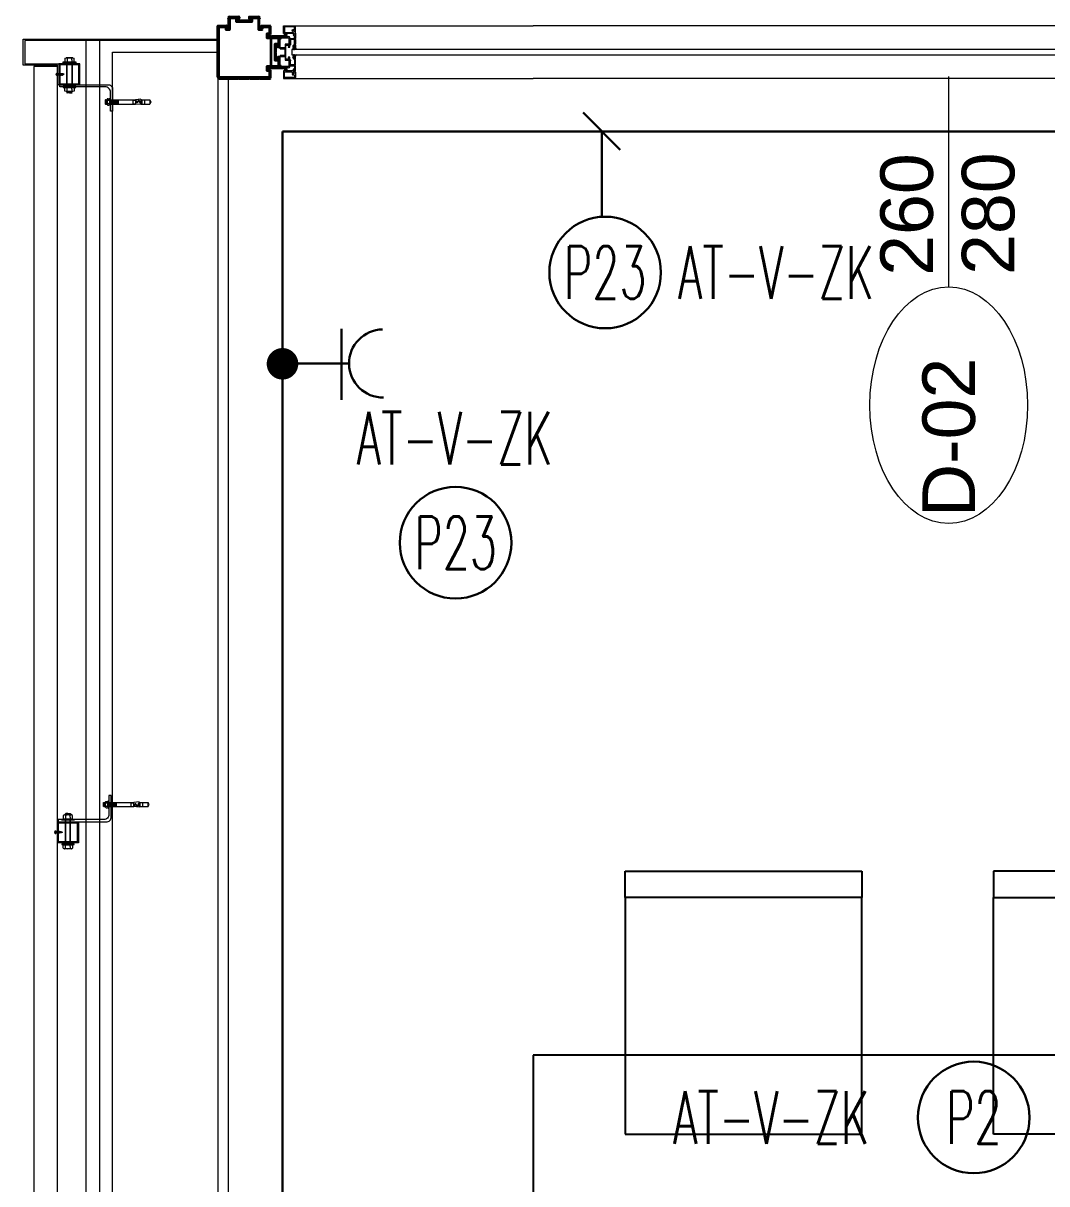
# Model space of a CAD drawing. Extents: x -1439 to 34962, y -872 to 8330.
# Drawn here: x 2783.8 to 2978.5, y 2552.3 to 2773 of the extents above; entities that cross this region are included whole.
import ezdxf
from ezdxf.enums import TextEntityAlignment as Align

# ---------------------------------------------------------------- set-up
doc = ezdxf.new("R2010")
doc.units = 0
doc.linetypes.add('DOT2', pattern=[0.125, 0, -0.125])
doc.layers.get('0').update_dxf_attribs({"color": 9, "lineweight": 9})
for name, color, linetype, lineweight in [('00', 9, 'Continuous', 9), ('05', 9, 'Continuous', 9), ('06D', 9, 'Continuous', 9), ('10', 9, 'Continuous', 9), ('10A', 9, 'Continuous', 9), ('14', 9, 'Continuous', 9), ('15', 9, 'Continuous', 9), ('22', 8, 'Continuous', 9), ('33', 9, 'BATTING', 9), ('E-KABLO', 7, 'Continuous', 30), ('E-LINYE', 7, 'Continuous', 30), ('E-PRİZ', 7, 'Continuous', 30), ('E-YAZI', 7, 'Continuous', 30)]:
    doc.layers.add(name, color=color, linetype=linetype, lineweight=lineweight)
doc.styles.add('Arial', font='arial.ttf', dxfattribs={"height": 2.5})
doc.styles.add('E-YAZI', font='txttw.shx')
doc.linetypes.add('BATTING', pattern='A,0.0001,-0.1,[134,ltypeshp.shx,S=0.1,R=0,X=-0.1,Y=0],-0.2,[134,ltypeshp.shx,S=0.1,R=180,X=0.1,Y=0],-0.1', length=0.4001)

# ---------------------------------------------------------------- blocks, each defined once
blk = doc.blocks.new('*U733')
at = {"layer": '06D'}
for p, q in [((-255.4, 0), (-49.99, 0)), ((-4.58, 0), (-49.99, 0)), ((-255.4, -10), (-49.99, -10)), ((-4.58, -10), (-49.99, -10))]:
    blk.add_line(p, q, dxfattribs=at)
at = {"layer": '10'}
for p, q in [((-2.51, 0), (-4.58, 0)), ((-4.6, -0.01), (-4.77, -0.18)), ((-4.77, -1.17), (-4.77, -0.18)), ((-4.77, -1.36), (-4.77, -2.41)), ((-4.75, -1.19), (-4.74, -1.19)), ((-4.74, -1.34), (-4.75, -1.34)), ((-4.74, -1.19), (-4.74, -1.34)), ((-4.59, -1.48), (-4.59, -1.42)), ((-4.36, -1.42), (-4.59, -1.42)), ((-4.59, -1.63), (-4.59, -1.57)), ((-4.4, -1.63), (-4.59, -1.63)), ((-4.57, -2.36), (-4.57, -1.89)), ((-4.48, -1.79), (-4.38, -1.79)), ((-4.36, -1.42), (-2.9, -1.42)), ((-2.9, -1.63), (-3.1, -1.63)), ((-3.1, -1.79), (-2.75, -1.79)), ((-2.9, -1.42), (-2.9, -1.63)), ((-2.72, -1.42), (-2.48, -1.42)), ((-2.72, -1.77), (-2.72, -1.42)), ((-2.51, -1.03), (-2.48, -1)), ((-2.48, -1.05), (-2.51, -1.03)), ((-2.48, -1), (-2.48, -0.02)), ((-2.48, -1.42), (-2.48, -1.05)), ((-4.77, -4.22), (-4.98, -4.48)), ((-4.94, -4.48), (-4.7, -4.33)), ((-4.77, -2.61), (-4.77, -3.46)), ((-4.77, -3.66), (-4.77, -4.04)), ((-4.77, -3.77), (-4.77, -4.15)), ((-4.75, -2.44), (-4.74, -2.44)), ((-4.74, -2.58), (-4.75, -2.58)), ((-4.75, -3.49), (-4.74, -3.49)), ((-4.74, -3.64), (-4.75, -3.64)), ((-4.67, -4.2), (-4.75, -4.2)), ((-4.74, -2.44), (-4.74, -2.58)), ((-4.74, -3.49), (-4.74, -3.64)), ((-4.7, -4.33), (-4.7, -4.33)), ((-4.68, -4.17), (-4.63, -4.01)), ((-4.68, -4.31), (-4.68, -4.31)), ((-4.67, -3.83), (-4.67, -4.01)), ((-4.67, -3.96), (-4.62, -3.94)), ((-4.67, -4), (-4.67, -3.96)), ((-4.62, -3.99), (-4.67, -4)), ((-4.67, -4.01), (-4.63, -4.01)), ((-4.65, -4.18), (-4.63, -4.09)), ((-4.64, -3.8), (-4.46, -3.8)), ((-4.63, -4.09), (-4.62, -4.09)), ((-4.6, -4.06), (-4.6, -4.01)), ((-4.58, -4.31), (-4.4, -4.31)), ((-4.57, -3.77), (-4.57, -2.63)), ((-4.57, -3.77), (-4.57, -3.68)), ((-4.55, -3.7), (-4.38, -3.7)), ((-3.7, -2.41), (-4.53, -2.41)), ((-4.53, -2.58), (-3.8, -2.58)), ((-4.5, -4.06), (-4.5, -4.01)), ((-4.43, -3.96), (-4.48, -3.94)), ((-4.43, -4), (-4.48, -3.99)), ((-4.47, -4.09), (-4.48, -4.09)), ((-4.42, -4.17), (-4.47, -4.01)), ((-4.47, -4.01), (-4.43, -4.01)), ((-4.45, -4.18), (-4.47, -4.09)), ((-4.43, -3.83), (-4.43, -4.01)), ((-4.43, -4), (-4.43, -3.96)), ((-4.35, -4.2), (-4.43, -4.2)), ((-4.38, -4.2), (-4.36, -4.2)), ((-4.33, -3.96), (-4.33, -3.75)), ((-4.33, -3.96), (-4.26, -3.98)), ((-4.33, -3.96), (-4.26, -3.98)), ((-4.33, -4.32), (-4.33, -4.23)), ((-4.26, -3.98), (-4.32, -4.17)), ((-3.87, -3.43), (-3.73, -3.68)), ((-3.81, -3.28), (-3.86, -3.37)), ((-3.8, -2.58), (-3.8, -3.26)), ((-3.68, -3.66), (-3.68, -2.43)), ((-3.68, -3.67), (-3.68, -3.66)), ((-2.81, -4.38), (-2.81, -5.62)), ((-4.77, -5.78), (-4.98, -5.52)), ((-4.96, -4.5), (-4.96, -4.5)), ((-4.96, -4.5), (-4.96, -4.5)), ((-4.96, -5.5), (-4.96, -5.5)), ((-4.96, -5.5), (-4.96, -5.5)), ((-4.94, -5.52), (-4.7, -5.67)), ((-4.77, -6.23), (-4.77, -5.85)), ((-4.77, -6.34), (-4.77, -5.96)), ((-4.77, -7.39), (-4.77, -6.54)), ((-4.67, -5.8), (-4.75, -5.8)), ((-4.74, -6.36), (-4.75, -6.36)), ((-4.75, -6.51), (-4.74, -6.51)), ((-4.74, -6.51), (-4.74, -6.36)), ((-4.7, -5.67), (-4.7, -5.67)), ((-4.68, -5.69), (-4.68, -5.69)), ((-4.68, -5.83), (-4.63, -5.99)), ((-4.67, -6.17), (-4.67, -5.99)), ((-4.67, -5.99), (-4.63, -5.99)), ((-4.67, -6), (-4.67, -6.04)), ((-4.62, -6.01), (-4.67, -6)), ((-4.67, -6.04), (-4.62, -6.06)), ((-4.65, -5.82), (-4.63, -5.91)), ((-4.64, -6.2), (-4.46, -6.2)), ((-4.63, -5.91), (-4.62, -5.91)), ((-4.6, -5.94), (-4.6, -5.99)), ((-4.58, -5.69), (-4.4, -5.69)), ((-4.57, -6.23), (-4.57, -7.37)), ((-4.57, -6.23), (-4.57, -6.32)), ((-4.55, -6.3), (-4.38, -6.3)), ((-4.52, -4.45), (-4.46, -4.45)), ((-4.52, -4.49), (-4.46, -4.49)), ((-4.52, -5.51), (-4.46, -5.51)), ((-4.52, -5.55), (-4.46, -5.55)), ((-4.5, -5.94), (-4.5, -5.99)), ((-4.47, -5.91), (-4.48, -5.91)), ((-4.43, -6), (-4.48, -6.01)), ((-4.43, -6.04), (-4.48, -6.06)), ((-4.45, -5.82), (-4.47, -5.91)), ((-4.42, -5.83), (-4.47, -5.99)), ((-4.47, -5.99), (-4.43, -5.99)), ((-4.35, -5.8), (-4.43, -5.8)), ((-4.43, -6.17), (-4.43, -5.99)), ((-4.43, -6), (-4.43, -6.04)), ((-4.38, -5.8), (-4.36, -5.8)), ((-4.33, -5.68), (-4.33, -5.77)), ((-4.33, -6.04), (-4.26, -6.02)), ((-4.33, -6.04), (-4.26, -6.02)), ((-4.33, -6.04), (-4.33, -6.25)), ((-4.26, -6.02), (-4.32, -5.83)), ((-3.87, -6.57), (-3.73, -6.32)), ((-3.68, -6.33), (-3.68, -6.34)), ((-3.68, -6.34), (-3.68, -7.57)), ((-4.77, -8.64), (-4.77, -7.59)), ((-4.74, -7.42), (-4.75, -7.42)), ((-4.75, -7.56), (-4.74, -7.56)), ((-4.74, -8.66), (-4.75, -8.66)), ((-4.75, -8.81), (-4.74, -8.81)), ((-4.74, -7.56), (-4.74, -7.42)), ((-4.74, -8.81), (-4.74, -8.66)), ((-4.4, -8.37), (-4.59, -8.37)), ((-4.59, -8.37), (-4.59, -8.43)), ((-4.59, -8.52), (-4.59, -8.58)), ((-4.36, -8.58), (-4.59, -8.58)), ((-4.57, -7.64), (-4.57, -8.11)), ((-4.53, -7.42), (-3.8, -7.42)), ((-3.7, -7.59), (-4.53, -7.59)), ((-4.48, -8.21), (-4.38, -8.21)), ((-4.36, -8.58), (-2.9, -8.58)), ((-3.81, -6.72), (-3.86, -6.63)), ((-3.8, -7.42), (-3.8, -6.74)), ((-3.1, -8.21), (-2.75, -8.21)), ((-2.9, -8.37), (-3.1, -8.37)), ((-2.9, -8.58), (-2.9, -8.37)), ((-2.72, -8.23), (-2.72, -8.58)), ((-2.72, -8.58), (-2.48, -8.58)), ((-2.48, -8.58), (-2.48, -8.95)), ((-4.77, -8.83), (-4.77, -9.82)), ((-4.6, -9.99), (-4.77, -9.82)), ((-2.51, -10), (-4.58, -10)), ((-2.48, -8.95), (-2.51, -8.97)), ((-2.51, -8.97), (-2.48, -9)), ((-2.48, -9), (-2.48, -9.98))]:
    blk.add_line(p, q, dxfattribs=at)
for points in [[(-2.76, -1.24), (-4.06, -1.24, -0.299765), (-4.1, -1.21, 0.493448), (-4.26, -1.17, -0.109939), (-4.33, -1.2), (-4.33, -1.24, -0.093842), (-4.41, -1.24), (-4.41, -1.2, -0.284735), (-4.54, -1.07), (-4.58, -1.07, -0.093842), (-4.58, -0.99), (-4.54, -0.99, -0.284735), (-4.41, -0.86), (-4.41, -0.82, -0.093842), (-4.33, -0.82), (-4.33, -0.86, -0.11545), (-4.26, -0.9, 0.758222), (-4.12, -0.8, 0.3195), (-4.31, -0.67), (-4.48, -0.67, -0.414214), (-4.57, -0.57), (-4.57, -0.28, -0.414214), (-4.48, -0.18), (-2.76, -0.18, -0.414214), (-2.66, -0.28), (-2.66, -1.14, -0.414214)], [(-2.76, -8.76), (-4.06, -8.76, 0.299765), (-4.1, -8.79, -0.493448), (-4.26, -8.83, 0.109939), (-4.33, -8.8), (-4.33, -8.76, 0.093842), (-4.41, -8.76), (-4.41, -8.8, 0.284735), (-4.54, -8.93), (-4.58, -8.93, 0.093842), (-4.58, -9.01), (-4.54, -9.01, 0.284735), (-4.41, -9.14), (-4.41, -9.18, 0.093842), (-4.33, -9.18), (-4.33, -9.14, 0.11545), (-4.26, -9.1, -0.758222), (-4.12, -9.2, -0.3195), (-4.31, -9.33), (-4.48, -9.33, 0.414214), (-4.57, -9.43), (-4.57, -9.72, 0.414214), (-4.48, -9.82), (-2.76, -9.82, 0.414214), (-2.66, -9.72), (-2.66, -8.86, 0.414214)]]:
    blk.add_lwpolyline(points, format="xyb", close=True, dxfattribs=at)
blk.add_lwpolyline([(-3.69, -5.99), (-3.69, -7.76, 0.302455), (-3.47, -7.99, 0.472325), (-3.44, -7.96), (-3.44, -7.89), (-1.99, -7.89), (-1.89, -7.79), (-1.89, -7.51), (-2.07, -7.51), (-2.07, -7.71), (-3.51, -7.71), (-3.51, -6.52), (-2.81, -6.52), (-2.81, -5.8), (-1.89, -5.8), (-1.89, -5.62), (-2.81, -5.62), (-2.81, -4.38), (-1.89, -4.38), (-1.89, -4.2), (-2.81, -4.2), (-2.81, -3.48), (-3.51, -3.48), (-3.51, -2.29), (-2.07, -2.29), (-2.07, -2.49), (-1.89, -2.49), (-1.89, -2.21), (-1.99, -2.11), (-3.44, -2.11), (-3.44, -2.04, 0.472325), (-3.47, -2.01, 0.300488), (-3.69, -2.23, 0.047452), (-3.69, -2.24), (-3.69, -4.01, 0.414214), (-3.65, -4.05), (-3.47, -4.05), (-3.4, -4.05), (-3.4, -4.01, 0.339454), (-3.44, -3.96), (-3.53, -3.91), (-3.53, -3.7, -0.414214), (-3.49, -3.66), (-2.96, -3.66), (-2.96, -4.95), (-2.93, -4.95), (-2.93, -5.05), (-2.96, -5.05), (-2.96, -6.34), (-3.49, -6.34, -0.414214), (-3.53, -6.3), (-3.53, -6.09), (-3.44, -6.04, 0.339454), (-3.4, -5.99), (-3.4, -5.95), (-3.65, -5.95, 0.414214), (-3.69, -5.99)], format="xyb", dxfattribs=at)
for points in [[(-0.2, -1.91), (-3.19, -1.91), (-3.19, -2.01), (-0.3, -2.01), (-0.3, -7.99), (-3.19, -7.99), (-3.19, -8.09), (-0.2, -8.09)], [(0, -7.49), (-0.2, -7.49), (-0.2, -2.51), (0, -2.51)]]:
    blk.add_lwpolyline(points, close=True, dxfattribs=at)
for centre, radius, start, end in [((-2.51, -0.02), 0.0249, 0, 90), ((-4.75, -1.17), 0.0249, 180, 270), ((-4.75, -1.36), 0.0249, 90, 180), ((-4.59, -1.52), 0.0498, 270, 90), ((-4.48, -1.89), 0.0996, 90, 180), ((-4.39, -1.71), 0.0802, 263.2671, 96.7329), ((-3.11, -1.71), 0.0802, 83.2671, 276.7329), ((-2.75, -1.77), 0.0249, 270, 0), ((-4.75, -2.41), 0.0249, 180, 270), ((-4.75, -2.61), 0.0249, 90, 180), ((-4.75, -3.46), 0.0249, 180, 270), ((-4.75, -3.66), 0.0249, 90, 180), ((-4.72, -4.15), 0.0498, 180, 345.209), ((-4.75, -4.22), 0.0199, 90, 180), ((-4.68, -4.33), 0.0199, 90, 180), ((-4.68, -4.33), 0.0199, 337.3801, 90), ((-4.64, -3.83), 0.0299, 90, 180), ((-4.66, -3.98), 0.0249, 110, 113.5782), ((-4.67, -4.18), 0.0249, 270, 350), ((-4.55, -4.38), 0.115, 158.9026, 287.0564), ((-4.55, -4.38), 0.0773, 159.7731, 294.7787), ((-4.55, -4.13), 0.199, 70, 110), ((-4.62, -4.01), 0.0199, 0, 105), ((-4.62, -4.06), 0.0249, 270, 0), ((-4.5, -4.41), 0.134, 137.5514, 157.0429), ((-4.58, -4.34), 0.0299, 90, 137.5514), ((-4.53, -2.36), 0.0498, 180, 270), ((-4.53, -2.63), 0.0498, 90, 180), ((-4.55, -3.68), 0.0199, 180, 270), ((-4.48, -4.01), 0.0199, 75, 180), ((-4.48, -4.06), 0.0249, 180, 270), ((-4.46, -3.83), 0.0299, 0, 90), ((-4.43, -4.38), 0.08, 248.0874, 49.6868), ((-4.43, -4.38), 0.116, 253.6046, 29.7789), ((-4.43, -4.18), 0.0249, 190, 270), ((-4.44, -3.98), 0.0249, 66.4219, 70), ((-4.38, -4.15), 0.0498, 194.791, 270), ((-4.38, -4.15), 0.0498, 194.791, 270), ((-4.4, -4.34), 0.0299, 42.5449, 90), ((-4.38, -3.75), 0.0498, 0, 90), ((-4.36, -4.15), 0.0498, 270, 344.8078), ((-4.35, -4.23), 0.0249, 0, 90), ((-3.83, -3.41), 0.0498, 139.0938, 209.7608), ((-3.85, -3.26), 0.0498, 326.5992, 0), ((-3.71, -3.67), 0.0249, 210.0504, 342.4791), ((-3.7, -2.43), 0.0249, 0, 90), ((-4.96, -4.48), 0.0199, 180, 270), ((-4.96, -5.52), 0.0199, 90, 180), ((-4.96, -4.48), 0.0199, 270, 348.6901), ((-4.96, -5.52), 0.0199, 11.3099, 90), ((-4.75, -5.78), 0.0199, 180, 270), ((-4.72, -5.85), 0.0498, 14.791, 180), ((-4.75, -6.34), 0.0249, 180, 270), ((-4.75, -6.54), 0.0249, 90, 180), ((-4.68, -5.67), 0.0199, 180, 270), ((-4.68, -5.67), 0.0199, 270, 22.6199), ((-4.55, -5.62), 0.115, 72.9436, 201.0974), ((-4.67, -5.82), 0.0249, 10, 90), ((-4.66, -6.02), 0.0249, 246.4218, 250), ((-4.64, -6.17), 0.0299, 180, 270), ((-4.55, -5.62), 0.0773, 65.2213, 200.2269), ((-4.5, -5.59), 0.134, 202.9571, 222.4486), ((-4.62, -5.94), 0.0249, 0, 90), ((-4.62, -5.99), 0.0199, 255, 0), ((-4.55, -5.87), 0.199, 250, 290), ((-4.58, -5.66), 0.0299, 222.4486, 270), ((-4.55, -6.32), 0.0199, 90, 180), ((-4.48, -5.94), 0.0249, 90, 180), ((-4.48, -5.99), 0.0199, 180, 285), ((-4.43, -5.62), 0.116, 330.2211, 106.3954), ((-4.43, -5.62), 0.08, 310.3132, 111.9126), ((-4.46, -6.17), 0.0299, 270, 0), ((-4.43, -5.82), 0.0249, 90, 170), ((-4.44, -6.02), 0.0249, 290, 293.5781), ((-4.38, -5.85), 0.0498, 90, 165.209), ((-4.38, -5.85), 0.0498, 90, 165.209), ((-4.4, -5.66), 0.0299, 270, 317.4551), ((-4.38, -6.25), 0.0498, 270, 0), ((-4.36, -5.85), 0.0498, 15.1922, 90), ((-4.35, -5.77), 0.0249, 270, 0), ((-3.83, -6.59), 0.0498, 150.2392, 220.9062), ((-3.71, -6.33), 0.0249, 17.5209, 149.9496), ((-4.75, -7.39), 0.0249, 180, 270), ((-4.75, -7.59), 0.0249, 90, 180), ((-4.75, -8.64), 0.0249, 180, 270), ((-4.75, -8.83), 0.0249, 90, 180), ((-4.59, -8.48), 0.0498, 270, 90), ((-4.53, -7.37), 0.0498, 180, 270), ((-4.53, -7.64), 0.0498, 90, 180), ((-4.48, -8.11), 0.0996, 180, 270), ((-4.39, -8.29), 0.0802, 263.2671, 96.7329), ((-3.85, -6.74), 0.0498, 360, 33.4008), ((-3.7, -7.57), 0.0249, 270, 0), ((-3.11, -8.29), 0.0802, 83.2671, 276.7329), ((-2.75, -8.23), 0.0249, 0, 90), ((-2.51, -9.98), 0.0249, 270, 0)]:
    blk.add_arc(centre, radius, start, end, dxfattribs=at)
at = {"layer": '15'}
blk.add_lwpolyline([(-4.11, -4.5), (-49.99, -4.5), (-255.87, -4.5), (-255.87, -5.5), (-49.99, -5.5), (-4.11, -5.5)], close=True, dxfattribs=at)
blk = doc.blocks.new('p-dogramakose_trimlinesnap')
at = {"layer": '10', "lineweight": 35}
for p, q in [((2.1, 11.46), (2.03, 11.46)), ((2.1, 9.5), (2.1, 11.46)), ((2.27, 11.71), (4.02, 11.71)), ((2.28, 11.53), (3.47, 11.53)), ((2.28, 9.35), (2.28, 11.53)), ((3.47, 11.53), (3.47, 10.86)), ((3.65, 11.53), (3.89, 11.53)), ((3.65, 11.53), (3.65, 11.01)), ((3.94, 11.43), (3.89, 11.53)), ((3.97, 11.42), (4.02, 11.42)), ((4.05, 11.68), (4.05, 11.45)), ((5.95, 11.68), (5.95, 11.45)), ((5.98, 11.71), (7.73, 11.71)), ((5.98, 11.42), (6.03, 11.42)), ((6.06, 11.43), (6.11, 11.53)), ((6.11, 11.53), (6.35, 11.53)), ((6.35, 11.53), (6.35, 11.01)), ((6.53, 11.53), (7.72, 11.53)), ((6.53, 10.86), (6.53, 11.53)), ((7.72, 11.53), (7.72, 9.35)), ((7.9, 9.5), (7.9, 11.46)), ((7.97, 11.46), (7.9, 11.46)), ((0, 8.08), (0, 9.97)), ((0.03, 10), (1.67, 10)), ((0.18, 9.82), (1.52, 9.82)), ((0.18, 0.3), (0.18, 9.82)), ((1.52, 9.82), (1.52, 9.35)), ((1.55, 9.32), (2.25, 9.32)), ((1.7, 9.97), (1.7, 9.5)), ((1.7, 9.5), (2.1, 9.5)), ((3.5, 10.83), (6.5, 10.83)), ((3.65, 11.01), (4.95, 11.01)), ((4.95, 10.97), (4.95, 11.01)), ((4.95, 10.97), (5.05, 10.97)), ((5.05, 10.97), (5.05, 11.01)), ((5.05, 11.01), (6.35, 11.01)), ((7.75, 9.32), (8.45, 9.32)), ((8.3, 9.5), (7.9, 9.5)), ((8.3, 9.97), (8.3, 9.5)), ((8.33, 10), (9.97, 10)), ((8.48, 9.82), (9.82, 9.82)), ((8.48, 9.35), (8.48, 9.82)), ((9.82, 9.82), (9.82, 8.48)), ((10, 8.33), (10, 9.97)), ((0.04, 8.08), (0, 8.08)), ((0, 6.08), (0, 7.92)), ((0, 7.92), (0.04, 7.92)), ((0.04, 7.92), (0.04, 8.08)), ((9.32, 8.45), (9.32, 7.75)), ((9.82, 8.48), (9.35, 8.48)), ((9.35, 7.72), (11.53, 7.72)), ((9.5, 8.3), (9.5, 7.9)), ((9.97, 8.3), (9.5, 8.3)), ((9.5, 7.9), (11.46, 7.9)), ((11.46, 7.97), (11.46, 7.9)), ((11.53, 7.72), (11.53, 6.53)), ((11.71, 5.98), (11.71, 7.73)), ((0.04, 6.08), (0, 6.08)), ((0, 4.08), (0, 5.92)), ((0, 5.92), (0.04, 5.92)), ((0.04, 5.92), (0.04, 6.08)), ((10.83, 6.5), (10.83, 3.5)), ((11.53, 6.53), (10.86, 6.53)), ((10.97, 4.95), (10.97, 5.05)), ((10.97, 5.05), (11.01, 5.05)), ((10.97, 4.95), (11.01, 4.95)), ((11.01, 5.05), (11.01, 6.35)), ((11.53, 6.35), (11.01, 6.35)), ((11.01, 3.65), (11.01, 4.95)), ((11.42, 5.98), (11.42, 6.03)), ((11.43, 6.06), (11.53, 6.11)), ((11.68, 5.95), (11.45, 5.95)), ((11.53, 6.11), (11.53, 6.35)), ((0.04, 4.08), (0, 4.08)), ((0, 2.08), (0, 3.92)), ((0, 3.92), (0.04, 3.92)), ((0.04, 3.92), (0.04, 4.08)), ((9.32, 2.25), (9.32, 1.55)), ((11.53, 2.28), (9.35, 2.28)), ((10.86, 3.47), (11.53, 3.47)), ((11.53, 3.65), (11.01, 3.65)), ((11.42, 3.97), (11.42, 4.02)), ((11.43, 3.94), (11.53, 3.89)), ((11.68, 4.05), (11.45, 4.05)), ((11.53, 3.65), (11.53, 3.89)), ((11.53, 3.47), (11.53, 2.28)), ((11.71, 2.27), (11.71, 4.02)), ((0.04, 2.08), (0, 2.08)), ((0, 0.3), (0, 1.92)), ((0, 1.92), (0.04, 1.92)), ((0.04, 1.92), (0.04, 2.08)), ((9.82, 0.18), (0.3, 0.18)), ((0.3, 0), (1.92, 0)), ((1.92, 0.04), (2.08, 0.04)), ((1.92, 0), (1.92, 0.04)), ((2.08, 0.04), (2.08, 0)), ((2.08, 0), (3.92, 0)), ((3.92, 0.04), (4.08, 0.04)), ((3.92, 0), (3.92, 0.04)), ((4.08, 0.04), (4.08, 0)), ((4.08, 0), (5.92, 0)), ((5.92, 0.04), (6.08, 0.04)), ((5.92, 0), (5.92, 0.04)), ((6.08, 0.04), (6.08, 0)), ((6.08, 0), (7.92, 0)), ((7.92, 0.04), (8.08, 0.04)), ((7.92, 0), (7.92, 0.04)), ((8.08, 0.04), (8.08, 0)), ((8.08, 0), (9.97, 0)), ((9.35, 1.52), (9.82, 1.52)), ((9.5, 1.7), (9.5, 2.1)), ((9.5, 2.1), (11.46, 2.1)), ((9.97, 1.7), (9.5, 1.7)), ((9.82, 1.52), (9.82, 0.18)), ((10, 0.03), (10, 1.67)), ((11.46, 2.1), (11.46, 2.03))]:
    blk.add_line(p, q, dxfattribs=at)
for centre, radius, start, end in [((2.27, 11.43), 0.28, 90, 166.1135), ((2.03, 11.49), 0.03, 166.1135, 270), ((3.97, 11.45), 0.03, 210, 270), ((4.02, 11.68), 0.03, 0, 90), ((4.02, 11.45), 0.03, 270, 0), ((5.98, 11.68), 0.03, 90, 180), ((5.98, 11.45), 0.03, 180, 270), ((6.03, 11.45), 0.03, 270, 330), ((7.73, 11.43), 0.28, 13.8865, 90), ((7.97, 11.49), 0.03, 270, 13.8865), ((0.03, 9.97), 0.03, 90, 180), ((1.55, 9.35), 0.03, 180, 270), ((1.67, 9.97), 0.03, 0, 90), ((2.25, 9.35), 0.03, 270, 0), ((3.5, 10.86), 0.03, 180, 270), ((6.5, 10.86), 0.03, 270, 0), ((7.75, 9.35), 0.03, 180, 270), ((8.33, 9.97), 0.03, 90, 180), ((8.45, 9.35), 0.03, 270, 0), ((9.97, 9.97), 0.03, 0, 90), ((9.35, 8.45), 0.03, 90, 180), ((9.35, 7.75), 0.03, 180, 270), ((9.97, 8.33), 0.03, 270, 0), ((11.49, 7.97), 0.03, 76.1135, 180), ((11.43, 7.73), 0.28, 0, 76.1135), ((10.86, 6.5), 0.03, 90, 180), ((11.45, 6.03), 0.03, 120, 180), ((11.45, 5.98), 0.03, 180, 270), ((11.68, 5.98), 0.03, 270, 0), ((9.35, 2.25), 0.03, 90, 180), ((10.86, 3.5), 0.03, 180, 270), ((11.45, 4.02), 0.03, 90, 180), ((11.45, 3.97), 0.03, 180, 240), ((11.43, 2.27), 0.28, 283.8865, 0), ((11.68, 4.02), 0.03, 0, 90), ((0.3, 0.3), 0.3, 180, 270), ((0.3, 0.3), 0.12, 180, 270), ((9.35, 1.55), 0.03, 180, 270), ((9.97, 1.67), 0.03, 0, 90), ((9.97, 0.03), 0.03, 270, 0), ((11.49, 2.03), 0.03, 180, 283.8865)]:
    blk.add_arc(centre, radius, start, end, dxfattribs=at)
blk = doc.blocks.new('cxvxv')
for p, q in [((-21988.4, 8560.98, 0), (-21988.4, 8560.32, 0)), ((-21986.86, 8561.07, 0), (-21988.18, 8561.07, 0)), ((-21988.02, 8561.25, 0), (-21987.03, 8561.3, 0)), ((-21988.02, 8561.25, 0), (-21988, 8561.26, 0)), ((-21988, 8561.23, 0), (-21988.02, 8561.25, 0)), ((-21988.02, 8561.13, 0), (-21987.03, 8561.19, 0)), ((-21988.02, 8561.13, 0), (-21988, 8561.14, 0)), ((-21988, 8561.11, 0), (-21988.02, 8561.13, 0)), ((-21988, 8561.3, 0), (-21987.94, 8561.35, 0)), ((-21988, 8561.26, 0), (-21988, 8561.3, 0)), ((-21988, 8561.14, 0), (-21988, 8561.23, 0)), ((-21988, 8561.07, 0), (-21988, 8561.11, 0)), ((-21987.96, 8560.98, 0), (-21987.96, 8560.32, 0)), ((-21987.54, 8561.35, 0), (-21987.94, 8561.35, 0)), ((-21987.7, 8561.05, 0), (-21987.7, 8561.08, 0)), ((-21987.7, 8561.07, 0), (-21987.7, 8561.07, 0)), ((-21987.54, 8561.35, 0), (-21987.1, 8561.35, 0)), ((-21987.03, 8561.3, 0), (-21987.1, 8561.35, 0)), ((-21987.08, 8560.64, 0), (-21987.08, 8560.98, 0)), ((-21987.08, 8560.64, 0), (-21987.08, 8560.32, 0)), ((-21987.05, 8561.32, 0), (-21987.03, 8561.3, 0)), ((-21987.03, 8561.3, 0), (-21987.05, 8561.28, 0)), ((-21987.03, 8561.3, 0), (-21987.05, 8561.29, 0)), ((-21987.05, 8561.28, 0), (-21987.05, 8561.2, 0)), ((-21987.05, 8561.2, 0), (-21987.03, 8561.19, 0)), ((-21987.03, 8561.19, 0), (-21987.05, 8561.17, 0)), ((-21987.05, 8561.17, 0), (-21987.05, 8561.08, 0)), ((-21987.05, 8561.08, 0), (-21987.03, 8561.07, 0)), ((-21986.64, 8560.32, 0), (-21986.64, 8560.98, 0)), ((-21988.4, 8560.32, 0), (-21986.64, 8560.32, 0)), ((-21988.02, 8560.32, 0), (-21987.02, 8560.32, 0)), ((-21988.02, 8560.28, 0), (-21988.02, 8560.32, 0)), ((-21988.02, 8560.11, 0), (-21988.02, 8555.61, 0)), ((-21987.06, 8560.32, 0), (-21987.06, 8560.28, 0)), ((-21987.06, 8555.61, 0), (-21987.06, 8560.11, 0)), ((-21987.02, 8560.32, 0), (-21987.02, 8560.28, 0)), ((-21987.02, 8555.61, 0), (-21987.02, 8560.11, 0)), ((-21988.4, 8555.4, 0), (-21986.64, 8555.4, 0)), ((-21988.4, 8554.74, 0), (-21988.4, 8555.4, 0)), ((-21986.86, 8554.65, 0), (-21988.17, 8554.65, 0)), ((-21988.02, 8555.44, 0), (-21988.02, 8555.4, 0)), ((-21988.02, 8555.4, 0), (-21987.02, 8555.4, 0)), ((-21987.96, 8554.74, 0), (-21987.96, 8555.4, 0)), ((-21987.08, 8555.08, 0), (-21987.08, 8555.4, 0)), ((-21987.08, 8555.08, 0), (-21987.08, 8554.74, 0)), ((-21987.06, 8555.4, 0), (-21987.06, 8555.44, 0)), ((-21987.02, 8555.4, 0), (-21987.02, 8555.44, 0)), ((-21986.64, 8555.4, 0), (-21986.64, 8554.74, 0))]:
    blk.add_line(p, q)
at = {"elevation": 0}
for points in [[(-21986.3, 8560.11), (-21988.7, 8560.11), (-21988.7, 8560.28), (-21986.3, 8560.28)], [(-21986.3, 8555.61), (-21988.7, 8555.61), (-21988.7, 8555.44), (-21986.3, 8555.44)]]:
    blk.add_lwpolyline(points, close=True, dxfattribs=at)
for points in [[(-21987.98, 8560.28), (-21987.98, 8560.32)], [(-21987.98, 8560.11), (-21987.98, 8555.61)], [(-21987.98, 8555.44), (-21987.98, 8555.4)]]:
    blk.add_lwpolyline(points, dxfattribs=at)
for centre, radius, start, end in [((-21988.18, 8560.75, 0), 0.315, 45.8497, 134.1503), ((-21987.52, 8559.95, 0), 1.12, 66.8701, 113.1299), ((-21987.52, 8559.95, 0), 1.12, 66.8701, 113.1299), ((-21986.86, 8560.76, 0), 0.313, 45.449, 134.551), ((-21988.18, 8554.97, 0), 0.315, 225.8497, 314.1503), ((-21987.52, 8555.77, 0), 1.12, 246.8701, 293.1299), ((-21987.52, 8555.77, 0), 1.12, 246.8701, 293.1299), ((-21986.86, 8554.96, 0), 0.313, 225.449, 314.551)]:
    blk.add_arc(centre, radius, start, end)
blk = doc.blocks.new('VIDA')
for p, q in [((-18072, 6523.9), (-18071.9, 6524)), ((-18071.9, 6523.8), (-18072, 6523.9)), ((-18071.9, 6524), (-18070.1, 6524.7)), ((-18069.6, 6522.9), (-18071.9, 6523.8)), ((-18069.7, 6524.9), (-18070.6, 6523.2)), ((-18070.6, 6523.2), (-18070.1, 6524.7)), ((-18070.1, 6524.7), (-18069.9, 6525.1)), ((-18069.9, 6525.1), (-18070.1, 6524.1)), ((-18070.1, 6524.1), (-18070, 6524.3)), ((-18070, 6524.3), (-18069.8, 6525.1)), ((-18069.9, 6525.1), (-18069.8, 6525.1)), ((-18069.8, 6525.1), (-18069.7, 6524.9)), ((-18069.7, 6524.9), (-18069.3, 6525)), ((-18069.6, 6522.8), (-18069.1, 6525)), ((-18069.6, 6522.8), (-18069.6, 6522.9)), ((-18069.4, 6522.4), (-18069.6, 6522.8)), ((-18068.9, 6525.3), (-18069.4, 6522.4)), ((-18069.3, 6522.4), (-18069.4, 6522.4)), ((-18069.3, 6522.4), (-18068.9, 6525.3)), ((-18069.3, 6525), (-18069.1, 6525)), ((-18069.1, 6522.8), (-18069.3, 6522.4)), ((-18069.1, 6525), (-18068.9, 6525.3)), ((-18068.7, 6522.8), (-18069.1, 6522.8)), ((-18068.9, 6525.3), (-18068.9, 6525.3)), ((-18068.9, 6525.3), (-18068.7, 6525)), ((-18068.7, 6522.8), (-18068.2, 6525)), ((-18068.7, 6525), (-18068.2, 6525)), ((-18068.5, 6522.4), (-18068.7, 6522.8)), ((-18068, 6525.3), (-18068.5, 6522.4)), ((-18068.4, 6522.4), (-18068.5, 6522.4)), ((-18068.4, 6522.4), (-18067.9, 6525.3)), ((-18068.2, 6522.8), (-18068.4, 6522.4)), ((-18068.2, 6522.8), (-18068.4, 6522.4)), ((-18068.2, 6525), (-18068, 6525.3)), ((-18067.7, 6525), (-18068.2, 6522.8)), ((-18067.7, 6522.8), (-18068.2, 6522.8)), ((-18067.9, 6525.3), (-18068, 6525.3)), ((-18067.9, 6525.3), (-18067.7, 6525)), ((-18067.7, 6522.8), (-18067.2, 6525)), ((-18067.7, 6525), (-18067.2, 6525)), ((-18067.5, 6522.4), (-18067.7, 6522.8)), ((-18067, 6525.3), (-18067.5, 6522.4)), ((-18067.4, 6522.4), (-18067.5, 6522.4)), ((-18067.4, 6522.4), (-18066.9, 6525.3)), ((-18067.2, 6522.8), (-18067.4, 6522.4)), ((-18067.2, 6522.8), (-18067.4, 6522.4)), ((-18067.2, 6525), (-18067, 6525.3)), ((-18066.7, 6525), (-18067.2, 6522.8)), ((-18066.7, 6522.8), (-18067.2, 6522.8)), ((-18066.9, 6525.3), (-18067, 6525.3)), ((-18066.9, 6525.3), (-18066.7, 6525)), ((-18066.3, 6525), (-18066.7, 6525)), ((-18066.7, 6522.8), (-18066.3, 6525)), ((-18066.5, 6522.4), (-18066.7, 6522.8)), ((-18066.1, 6525.3), (-18066.5, 6522.4)), ((-18066.5, 6522.4), (-18066, 6525.3)), ((-18066.3, 6522.8), (-18066.5, 6522.4)), ((-18066.3, 6522.8), (-18066.5, 6522.4)), ((-18066.5, 6522.4), (-18066.5, 6522.4)), ((-18066.3, 6525), (-18066.1, 6525.3)), ((-18065.8, 6525), (-18066.3, 6522.8)), ((-18066.3, 6522.8), (-18065.8, 6522.8)), ((-18066, 6525.3), (-18066.1, 6525.3)), ((-18066, 6525.3), (-18065.8, 6525)), ((-18065.8, 6522.8), (-18065.3, 6525)), ((-18065.8, 6525), (-18065.3, 6525)), ((-18065.6, 6522.4), (-18065.8, 6522.8)), ((-18065.1, 6525.3), (-18065.6, 6522.4)), ((-18065.5, 6522.4), (-18065.6, 6522.4)), ((-18065.5, 6522.4), (-18065, 6525.3)), ((-18065.3, 6522.8), (-18065.5, 6522.4)), ((-18065.3, 6522.8), (-18065.5, 6522.4)), ((-18065.3, 6525), (-18065.1, 6525.3)), ((-18064.8, 6525), (-18065.3, 6522.8)), ((-18064.8, 6522.8), (-18065.3, 6522.8)), ((-18065.1, 6525.3), (-18065, 6525.3)), ((-18065, 6525.3), (-18064.8, 6525)), ((-18064.8, 6525), (-18064.3, 6525)), ((-18064.8, 6522.8), (-18064.3, 6525)), ((-18064.6, 6522.4), (-18064.8, 6522.8)), ((-18064.1, 6525.3), (-18064.6, 6522.4)), ((-18064.5, 6522.4), (-18064.6, 6522.4)), ((-18064.5, 6522.4), (-18064, 6525.3)), ((-18064.3, 6522.8), (-18064.5, 6522.4)), ((-18064.3, 6522.8), (-18064.5, 6522.4)), ((-18064.3, 6525), (-18064.1, 6525.3)), ((-18063.8, 6525), (-18064.3, 6522.8)), ((-18063.8, 6522.8), (-18064.3, 6522.8)), ((-18064, 6525.3), (-18064.1, 6525.3)), ((-18064, 6525.3), (-18063.8, 6525)), ((-18063.8, 6522.8), (-18062, 6525)), ((-18062, 6525), (-18063.8, 6525)), ((-18063.6, 6522.4), (-18063.8, 6522.8)), ((-18063.6, 6522.4), (-18061.7, 6525.3)), ((-18061.8, 6525.3), (-18063.6, 6522.4)), ((-18062, 6522.8), (-18063.6, 6522.4)), ((-18062, 6522.8), (-18063.6, 6522.4)), ((-18063.6, 6522.4), (-18063.6, 6522.4)), ((-18061.5, 6525), (-18063.4, 6522.8)), ((-18063.4, 6522.8), (-18061.5, 6522.8)), ((-18061.7, 6525.3), (-18063.2, 6525.3)), ((-18062.7, 6522.4), (-18061.5, 6522.8)), ((-18062.6, 6522.4), (-18062.1, 6525.3)), ((-18062.4, 6522.8), (-18062.6, 6522.4)), ((-18062.4, 6522.8), (-18062.6, 6522.4)), ((-18062.6, 6522.4), (-18061.3, 6522.4)), ((-18062.4, 6525), (-18062.2, 6525.3)), ((-18061.5, 6525), (-18062.4, 6525)), ((-18061.5, 6522.8), (-18062.4, 6525)), ((-18061.9, 6525), (-18062.4, 6522.8)), ((-18061.9, 6522.8), (-18062.4, 6522.8)), ((-18062.2, 6525.3), (-18062.1, 6525.3)), ((-18062.2, 6525.3), (-18061.3, 6522.4)), ((-18062.1, 6525.3), (-18061.9, 6525)), ((-18062, 6525), (-18061.8, 6525.3)), ((-18061.9, 6525), (-18061.4, 6525)), ((-18061.9, 6522.8), (-18061.4, 6525)), ((-18061.7, 6522.4), (-18061.9, 6522.8)), ((-18061.2, 6525.3), (-18061.7, 6522.4)), ((-18061.7, 6525.3), (-18061.5, 6525)), ((-18061.6, 6522.4), (-18061.7, 6522.4)), ((-18061.6, 6522.4), (-18061.2, 6525.3)), ((-18061.4, 6522.8), (-18061.6, 6522.4)), ((-18061.4, 6522.8), (-18061.6, 6522.4)), ((-18061.4, 6525), (-18061.2, 6525.3)), ((-18061, 6525), (-18061.4, 6522.8)), ((-18060.9, 6522.8), (-18061.4, 6522.8)), ((-18061.2, 6525.3), (-18061, 6525)), ((-18061.2, 6525.3), (-18061.2, 6525.3)), ((-18061, 6525), (-18060.5, 6525)), ((-18060.9, 6522.8), (-18060.5, 6525)), ((-18060.7, 6522.4), (-18060.9, 6522.8)), ((-18060.7, 6522.4), (-18060.2, 6525.3)), ((-18060.3, 6525.3), (-18060.7, 6522.4)), ((-18060.5, 6522.8), (-18060.7, 6522.4)), ((-18060.5, 6522.8), (-18060.7, 6522.4)), ((-18060.7, 6522.4), (-18060.7, 6522.4)), ((-18060.5, 6525), (-18060.3, 6525.3)), ((-18060, 6525), (-18060.5, 6522.8)), ((-18060.5, 6522.8), (-18060, 6522.8)), ((-18060.3, 6525.3), (-18060.2, 6525.3)), ((-18060.2, 6525.3), (-18060, 6525)), ((-18060, 6525), (-18059.5, 6525)), ((-18060, 6522.8), (-18059.5, 6525)), ((-18059.8, 6522.4), (-18060, 6522.8)), ((-18059.3, 6525.3), (-18059.8, 6522.4)), ((-18059.7, 6522.4), (-18059.8, 6522.4)), ((-18059.7, 6522.4), (-18059.2, 6525.3)), ((-18059.5, 6522.8), (-18059.7, 6522.4)), ((-18059.5, 6522.8), (-18059.7, 6522.4)), ((-18059.5, 6525), (-18059.3, 6525.3)), ((-18059.2, 6524), (-18059.5, 6522.8)), ((-18059.5, 6522.8), (-18059.2, 6522.8)), ((-18059.3, 6525.3), (-18059.2, 6525.3)), ((-18058.1, 6526.6), (-18059.2, 6526.6)), ((-18059.2, 6521.2), (-18059.2, 6526.6)), ((-18058.1, 6521.2), (-18059.2, 6521.2))]:
    blk.add_line(p, q)
for points in [[(-18068.7, 6525), (-18069.1, 6522.8)], [(-18057.2, 6524.3), (-18057.5, 6524), (-18057.5, 6523.8), (-18057.2, 6523.5)]]:
    blk.add_lwpolyline(points)
for centre, start, end in [((-18062.4, 6523.6), 7.5095, 35.2427), ((-18062.4, 6524.2), 324.7573, 352.4905)]:
    blk.add_arc(centre, 5.21, start, end)
blk = doc.blocks.new('çelik dübel')
at = {"ltscale": 7}
for p, q in [((-87.2, -2), (-85, 2)), ((-85, -6), (-85, 2)), ((-68, 2), (-85, 2)), ((-75, -6), (-75, 2)), ((-70, -6), (-70, 2)), ((-68, 3), (-58, 2)), ((-68, -7), (-68, 3)), ((-58, -6), (-58, 2)), ((-8.5, 2), (-58, 2)), ((-53, 1.5), (-58, 1.5)), ((-53, -6), (-53, 2)), ((-25, -6), (-25, 2)), ((-25, -6), (-23.9, 2)), ((-23, -6), (-21.9, 2)), ((-21, -6), (-19.9, 2)), ((-19, -6), (-17.9, 2)), ((-17, -6), (-15.9, 2)), ((-85, -6), (-87.2, -2)), ((-68, -6), (-85, -6)), ((-68, -7), (-58, -6)), ((-53, -5.5), (-58, -5.5)), ((-8.5, -6), (-58, -6))]:
    blk.add_line(p, q, dxfattribs=at)
for p, q in [((-15, -6), (-13.9, 2)), ((-13, -6), (-11.9, 2)), ((-11, -6), (-10, 1.1)), ((-10, -9), (-10, 5)), ((-9, 5), (-10, 5)), ((-10, 3), (-10, 5)), ((-9, -9), (-9, 5)), ((-8.5, 2), (-8.5, 3)), ((-8.5, -4), (-8.5, 0)), ((-5, 4), (-7.5, 4)), ((-5, 1), (-7.5, 1)), ((-4, 2), (-4, 3)), ((-1, 2), (-4, 2)), ((-4, -4), (-4, 0)), ((-3, -6), (-1.9, 2)), ((-1, -6), (0, 1.1)), ((0, -5), (0, 1)), ((-10, -7), (-10, -9.1)), ((-9, -9), (-10, -9)), ((-8.5, -6), (-8.5, -7)), ((-5, -5), (-7.5, -5)), ((-5, -8), (-7.5, -8)), ((-4, -6), (-4, -7)), ((-1, -6), (-4, -6))]:
    blk.add_line(p, q)
for points in [[(-68, 0.6), (-67.4, 0.4), (-67, 0.1), (-66.6, -0.3), (-66.2, -0.8), (-65.9, -1.3), (-65.7, -1.9), (-65.4, -2.3), (-65.2, -2.8), (-65, -3.1), (-64.8, -3.3), (-64.6, -3.5), (-64.4, -3.6), (-64.2, -3.5), (-63.9, -3.5), (-63.7, -3.3), (-63.5, -3.1), (-63.2, -2.9), (-62.9, -2.6), (-62.7, -2.3), (-62.4, -2), (-62.1, -1.7), (-61.9, -1.4), (-61.6, -1.1), (-61.4, -0.9), (-61.2, -0.7), (-61, -0.6), (-60.8, -0.5), (-60.6, -0.5), (-60.4, -0.5), (-60.3, -0.7), (-60.1, -0.9), (-59.9, -1.1), (-59.8, -1.5), (-59.6, -1.9), (-59.4, -2.3), (-59.2, -2.7), (-58.9, -3), (-58.7, -3.3), (-58.4, -3.5), (-58, -3.5)], [(-68, -0.5), (-68, -0.5), (-67.9, -0.5), (-67.9, -0.5), (-67.8, -0.5), (-67.8, -0.6), (-67.7, -0.6), (-67.7, -0.6), (-67.6, -0.7), (-67.6, -0.7), (-67.6, -0.8), (-67.5, -0.8), (-67.5, -0.8), (-67.5, -0.9), (-67.4, -0.9), (-67.4, -0.9), (-67.3, -1), (-67.3, -1), (-67.3, -1.1), (-67.2, -1.1), (-67.2, -1.2), (-67.2, -1.2), (-67.1, -1.3), (-67.1, -1.3), (-67.1, -1.4), (-67, -1.4), (-67, -1.5), (-67, -1.5), (-66.9, -1.6), (-66.9, -1.6), (-66.9, -1.7), (-66.9, -1.7), (-66.8, -1.8), (-66.8, -1.9), (-66.8, -1.9), (-66.7, -2), (-66.7, -2), (-66.7, -2.1), (-66.6, -2.2), (-66.6, -2.2), (-66.6, -2.3), (-66.6, -2.3), (-66.5, -2.4), (-66.5, -2.5), (-66.5, -2.5), (-66.4, -2.6), (-66.4, -2.7), (-66.4, -2.7), (-66.3, -2.8), (-66.3, -2.8), (-66.3, -2.9), (-66.3, -3), (-66.2, -3), (-66.2, -3.1), (-66.2, -3.1), (-66.1, -3.2), (-66.1, -3.2), (-66.1, -3.3), (-66, -3.4), (-66, -3.4), (-66, -3.5), (-65.9, -3.5), (-65.9, -3.6), (-65.9, -3.6), (-65.8, -3.7), (-65.8, -3.7), (-65.7, -3.8), (-65.7, -3.8), (-65.7, -3.9), (-65.6, -3.9), (-65.6, -4), (-65.5, -4), (-65.5, -4.1), (-65.4, -4.1), (-65.4, -4.1), (-65.3, -4.2), (-65.3, -4.2), (-65.2, -4.3), (-65.2, -4.3), (-65.1, -4.3), (-65, -4.4), (-65, -4.4), (-64.9, -4.4), (-64.9, -4.4), (-64.8, -4.5), (-64.7, -4.5), (-64.7, -4.5), (-64.6, -4.5), (-64.5, -4.5), (-64.5, -4.5), (-64.4, -4.5), (-64.3, -4.5), (-64.3, -4.5), (-64.2, -4.5), (-64.1, -4.5), (-64.1, -4.5), (-64, -4.5), (-64, -4.5), (-63.9, -4.5), (-63.8, -4.5), (-63.8, -4.5), (-63.7, -4.4), (-63.7, -4.4), (-63.6, -4.4), (-63.6, -4.4), (-63.5, -4.4), (-63.4, -4.3), (-63.4, -4.3), (-63.3, -4.3), (-63.3, -4.3), (-63.3, -4.2), (-63.2, -4.2), (-63.2, -4.2), (-63.1, -4.1), (-63.1, -4.1), (-63, -4.1), (-63, -4), (-62.9, -4), (-62.9, -4), (-62.9, -3.9), (-62.8, -3.9), (-62.8, -3.9), (-62.7, -3.8), (-62.7, -3.8), (-62.7, -3.8), (-62.6, -3.7), (-62.6, -3.7), (-62.5, -3.6), (-62.5, -3.6), (-62.5, -3.6), (-62.4, -3.5), (-62.4, -3.5), (-62.4, -3.5), (-62.3, -3.4), (-62.3, -3.4), (-62.2, -3.3), (-62.2, -3.3), (-62.2, -3.3), (-62.1, -3.2), (-62.1, -3.2), (-62.1, -3.1), (-62, -3.1), (-62, -3.1), (-62, -3), (-61.9, -3), (-61.9, -2.9), (-61.9, -2.9), (-61.8, -2.9), (-61.8, -2.8), (-61.7, -2.8), (-61.7, -2.7), (-61.7, -2.7), (-61.6, -2.6), (-61.6, -2.6), (-61.6, -2.6), (-61.5, -2.5), (-61.5, -2.5), (-61.5, -2.5), (-61.4, -2.4), (-61.4, -2.4), (-61.4, -2.3), (-61.3, -2.3), (-61.3, -2.3), (-61.3, -2.2), (-61.3, -2.2), (-61.2, -2.2), (-61.2, -2.1), (-61.2, -2.1), (-61.1, -2), (-61.1, -2), (-61.1, -2), (-61, -1.9), (-61, -1.9), (-61, -1.9), (-61, -1.9), (-60.9, -1.8), (-60.9, -1.8), (-60.9, -1.8), (-60.9, -1.8), (-60.9, -1.8), (-60.9, -1.7), (-60.8, -1.7), (-60.8, -1.7), (-60.8, -1.7), (-60.8, -1.7), (-60.8, -1.7), (-60.8, -1.8), (-60.7, -1.8), (-60.7, -1.8), (-60.7, -1.8), (-60.7, -1.9), (-60.7, -1.9), (-60.7, -1.9), (-60.6, -2), (-60.6, -2), (-60.6, -2.1), (-60.6, -2.1), (-60.6, -2.1), (-60.5, -2.2), (-60.5, -2.2), (-60.5, -2.3), (-60.5, -2.3), (-60.4, -2.4), (-60.4, -2.5), (-60.4, -2.5), (-60.4, -2.6), (-60.3, -2.6), (-60.3, -2.7), (-60.3, -2.7), (-60.3, -2.8), (-60.2, -2.8), (-60.2, -2.9), (-60.2, -3), (-60.1, -3), (-60.1, -3.1), (-60.1, -3.1), (-60, -3.2), (-60, -3.2), (-59.9, -3.3), (-59.9, -3.4), (-59.9, -3.4), (-59.8, -3.5), (-59.8, -3.5), (-59.7, -3.6), (-59.7, -3.6), (-59.6, -3.7), (-59.6, -3.8), (-59.5, -3.8), (-59.5, -3.9), (-59.4, -3.9), (-59.3, -4), (-59.3, -4), (-59.2, -4.1), (-59.1, -4.2), (-59, -4.2), (-58.9, -4.3), (-58.8, -4.3), (-58.6, -4.4), (-58.4, -4.4), (-58.2, -4.5), (-58, -4.5)]]:
    blk.add_lwpolyline(points)
for centre, start, end in [((-7.5, 3), 90, 180), ((-7.5, 2), 180, 270), ((-7.5, 0), 90, 180), ((-5, 3), 0, 90), ((-5, 2), 270, 0), ((-5, 0), 0, 90), ((-1, 1), 0, 90), ((-7.5, -4), 180, 270), ((-7.5, -6), 90, 180), ((-7.5, -7), 180, 270), ((-5, -4), 270, 0), ((-5, -6), 0, 90), ((-5, -7), 270, 0), ((-1, -5), 270, 0)]:
    blk.add_arc(centre, 1, start, end)
blk = doc.blocks.new('kjdol')
at = {"ltscale": 10, "elevation": -278.89}
blk.add_lwpolyline([(77394.12, 60089.89), (77403.28, 60089.89, 0.460237), (77404.18, 60090.79), (77404.18, 60094.89), (77403.78, 60094.89), (77403.78, 60091.29, -0.414214), (77402.78, 60090.29), (77394.12, 60090.29)], format="xyb", close=True, dxfattribs=at)
at = {"elevation": -249.79}
for points in [[(77397.97, 60089.9), (77397.97, 60085.9), (77393.97, 60085.9), (77393.97, 60089.9)], [(77397.77, 60089.7), (77397.77, 60086.1), (77394.17, 60086.1), (77394.17, 60089.7)]]:
    blk.add_lwpolyline(points, close=True, dxfattribs=at)
at = {"extrusion": (0, 0, -1), "xscale": 0.1000000000058208, "yscale": 0.1000000000058208, "zscale": -0.0999999999999091}
blk.add_blockref('çelik dübel', (-77402.74, 60093.36, 459.25), dxfattribs=at)
blk.add_blockref('cxvxv', (99383.5, 51530.11, -249.79))
at = {"xscale": 0.1000000000058208, "yscale": 0.1000000000058208, "zscale": 0.1000000000058208, "rotation": 180}
blk.add_blockref('VIDA', (75587.75, 60740.29, -249.79), dxfattribs=at)
blk = doc.blocks.new('160lıkcalismamasa-vw')
at = {"lineweight": -3, "ltscale": 0.5}
for p, q in [((2355.98, 2657.5), (2355.98, 2662.5)), ((2355.98, 2662.5), (2400.98, 2662.5)), ((2400.98, 2662.5), (2400.98, 2657.5)), ((2425.98, 2662.5), (2425.98, 2657.5)), ((2470.98, 2662.5), (2425.98, 2662.5)), ((2470.98, 2657.5), (2470.98, 2662.5)), ((2400.98, 2657.5), (2355.98, 2657.5)), ((2355.98, 2657.5), (2355.98, 2612.5)), ((2400.98, 2657.5), (2355.98, 2657.5)), ((2400.98, 2612.5), (2400.98, 2657.5)), ((2425.98, 2657.5), (2470.98, 2657.5)), ((2425.98, 2612.5), (2425.98, 2657.5)), ((2425.98, 2657.5), (2470.98, 2657.5)), ((2470.98, 2657.5), (2470.98, 2612.5)), ((2498.48, 2627.5), (2338.48, 2627.5)), ((2338.48, 2627.5), (2338.48, 2547.5)), ((2498.48, 2547.5), (2498.48, 2627.5)), ((2355.98, 2612.5), (2400.98, 2612.5)), ((2470.98, 2612.5), (2425.98, 2612.5)), ((2338.48, 2547.5), (2498.48, 2547.5))]:
    blk.add_line(p, q, dxfattribs=at)
for points in [[(2477.64, 2580.3), (2479.01, 2582.97), (2443.42, 2601.24), (2442.05, 2598.58)], [(2455.98, 2562.5), (2455.98, 2572.5), (2420.98, 2572.5), (2420.98, 2562.5)], [(2397.98, 2487.5), (2438.98, 2487.5), (2438.98, 2493.5), (2397.98, 2493.5)]]:
    blk.add_lwpolyline(points, close=True, dxfattribs=at)
blk.add_lwpolyline([(2392.98, 2496.5), (2443.98, 2496.5), (2441.59, 2533.15, 0.395265), (2431.61, 2542.5), (2405.34, 2542.5, 0.395265), (2395.37, 2533.15)], format="xyb", close=True, dxfattribs=at)
blk.add_circle((2460.53, 2590.77), 6, dxfattribs=at)
at = {"layer": '05', "linetype": 'DOT2'}
for p, q in [((2498.48, 2607.5), (2455.98, 2607.5)), ((2455.98, 2607.5), (2455.98, 2547.5)), ((2498.48, 2547.5), (2498.48, 2607.5)), ((2455.98, 2547.5), (2498.48, 2547.5))]:
    blk.add_line(p, q, dxfattribs=at)
blk = doc.blocks.new('0_doorno')
blk.add_lwpolyline([(4.5, 0), (12.5, 0)])
blk.add_ellipse((0, 0), major_axis=(-4.5, 0), ratio=0.666667)
at = {"style": 'Arial'}
blk.add_attdef('YUKSEKLIK', text='', height=2, dxfattribs=at).set_placement((5, 5.9), align=Align.TOP_LEFT)
blk.add_attdef('KAPINO', text='', height=1.4, dxfattribs=at).set_placement((-0.019, -0.035), align=Align.MIDDLE)
blk.add_attdef('GENISLIK', text='', height=2, dxfattribs=at).set_placement((5, -1.895), align=Align.BOTTOM_LEFT)
blk = doc.blocks.new('100_PRİZ')
at = {"layer": 'E-PRİZ', "color": 4}
for p, q in [((-1.223, 2.136), (1.279, 2.136)), ((0, 2.4), (0, 0))]:
    blk.add_line(p, q, dxfattribs=at)
blk.add_arc((0, 3.6), 1.2, 180.7551, 0.7551, dxfattribs=at)

msp = doc.modelspace()

# ---------------------------------------------------------------- linework, layer by layer
at = {"layer": '00'}
msp.add_lwpolyline([(2800.84, 2767.5), (2820.84, 2767.5), (2820.84, 2492.5), (2800.84, 2492.5)], close=True, dxfattribs=at)
at = {"layer": '06D'}
msp.add_lwpolyline([(2795.84, 2327.5), (2795.84, 2769.7)], dxfattribs=at)
at = {"layer": '10A'}
for points in [[(2790.64, 2761.3), (2790.34, 2761.3), (2790.34, 2765), (2783.84, 2765), (2783.84, 2770), (2799.99, 2770), (2820.84, 2770), (2820.84, 2770), (2820.84, 2769.7), (2784.14, 2769.7), (2784.14, 2765.3), (2790.64, 2765.3), (2790.64, 2761.3)], [(2785.84, 2764.75), (2785.84, 2332.2), (2790.34, 2332.2), (2790.34, 2764.75), (2785.84, 2764.75)]]:
    msp.add_lwpolyline(points, dxfattribs=at)
at = {"layer": '14'}
msp.add_lwpolyline([(2822.84, 2762.5), (2822.84, 2494.5)], dxfattribs=at)
at = {"layer": '33', "ltscale": 0.2}
msp.add_lwpolyline([(2798.34, 2769.7), (2798.26, 2327.5)], dxfattribs=at)
at = {"layer": 'E-KABLO', "color": 6, "ltscale": 40}
for p, q in [((2833.15, 2708.24), (2833.15, 2752.43)), ((2833.15, 2752.43), (3107.15, 2752.43)), ((2833.15, 2708.24), (2833.15, 2504.44))]:
    msp.add_line(p, q, dxfattribs=at)
at = {"layer": 'E-KABLO', "color": 4, "linetype": 'Continuous', "const_width": 3}
msp.add_lwpolyline([(2833.15, 2706.74, -1), (2833.15, 2709.74, -1)], format="xyb", close=True, dxfattribs=at)
at = {"layer": 'E-KABLO', "color": 7, "linetype": 'Continuous'}
for centre in [(2894.51, 2725.6), (2866.06, 2674.22), (2964.6, 2564.93)]:
    msp.add_circle(centre, 10.61, dxfattribs=at)
at = {"layer": 'E-LINYE', "color": 7, "linetype": 'Continuous'}
for p, q in [((2897.38, 2748.93), (2890.35, 2756.04)), ((2893.87, 2736.27), (2893.87, 2752.49))]:
    msp.add_line(p, q, dxfattribs=at)

# ---------------------------------------------------------------- block references
msp.add_blockref('p-dogramakose_trimlinesnap', (2820.84, 2762.5))
at = {"layer": '05'}
msp.add_blockref('160lıkcalismamasa-vw', (542.36, -50.73), dxfattribs=at)
at = {"layer": '10', "color": 2, "rotation": 180}
msp.add_blockref('*U733', (2830.84, 2762.5), dxfattribs=at)
at = {"layer": '10', "xscale": -1, "rotation": 180}
msp.add_blockref('kjdol', (-74603.34, 62851.2, 249.79), dxfattribs=at)
at = {"layer": '10'}
msp.add_blockref('kjdol', (-74603.64, -57468.73, 249.79), dxfattribs=at)
at = {"layer": '22'}
ref = msp.add_blockref('0_doorno', (2959.84, 2700.37), dxfattribs=dict(at, xscale=5, yscale=5, zscale=5, rotation=90))
ref.add_attrib('KAPINO', 'D-02', dxfattribs={"layer": '0', "height": 10, "rotation": 90, "style": 'Arial'}).set_placement((2959.84, 2694.26), align=Align.MIDDLE)
ref.add_attrib('GENISLIK', '260', dxfattribs={"layer": '0', "height": 10, "rotation": 90, "style": 'Arial'}).set_placement((2959.84, 2724.97), align=Align.BOTTOM_LEFT)
ref.add_attrib('YUKSEKLIK', '280', dxfattribs={"layer": '0', "height": 10, "rotation": 90, "style": 'Arial'}).set_placement((2962.34, 2725.14), align=Align.TOP_LEFT)
at = {"layer": 'E-PRİZ', "xscale": 5.399999999999999, "yscale": 5.399999999999999, "zscale": 5.399999999999999, "rotation": 269.9999999999999}
msp.add_blockref('100_PRİZ', (2832.84, 2708.3), dxfattribs=at)

# ---------------------------------------------------------------- texts
at = {"layer": 'E-KABLO', "color": 3, "linetype": 'Continuous', "style": 'E-YAZI', "width": 0.6}
for s, p in [('P23', (2894.51, 2725.6)), ('P23', (2866.06, 2674.22)), ('P2', (2964.6, 2564.93))]:
    msp.add_text(s, height=10, dxfattribs=at).set_placement(p, align=Align.MIDDLE_CENTER)
at = {"layer": 'E-YAZI', "color": 3, "style": 'E-YAZI', "width": 0.6}
for p in [(2908.36, 2720.6), (2847.25, 2689.11), (2907.42, 2559.93, 0)]:
    msp.add_text('AT-V-ZK', height=10, dxfattribs=at).set_placement(p)

doc.saveas('drawing.dxf')
